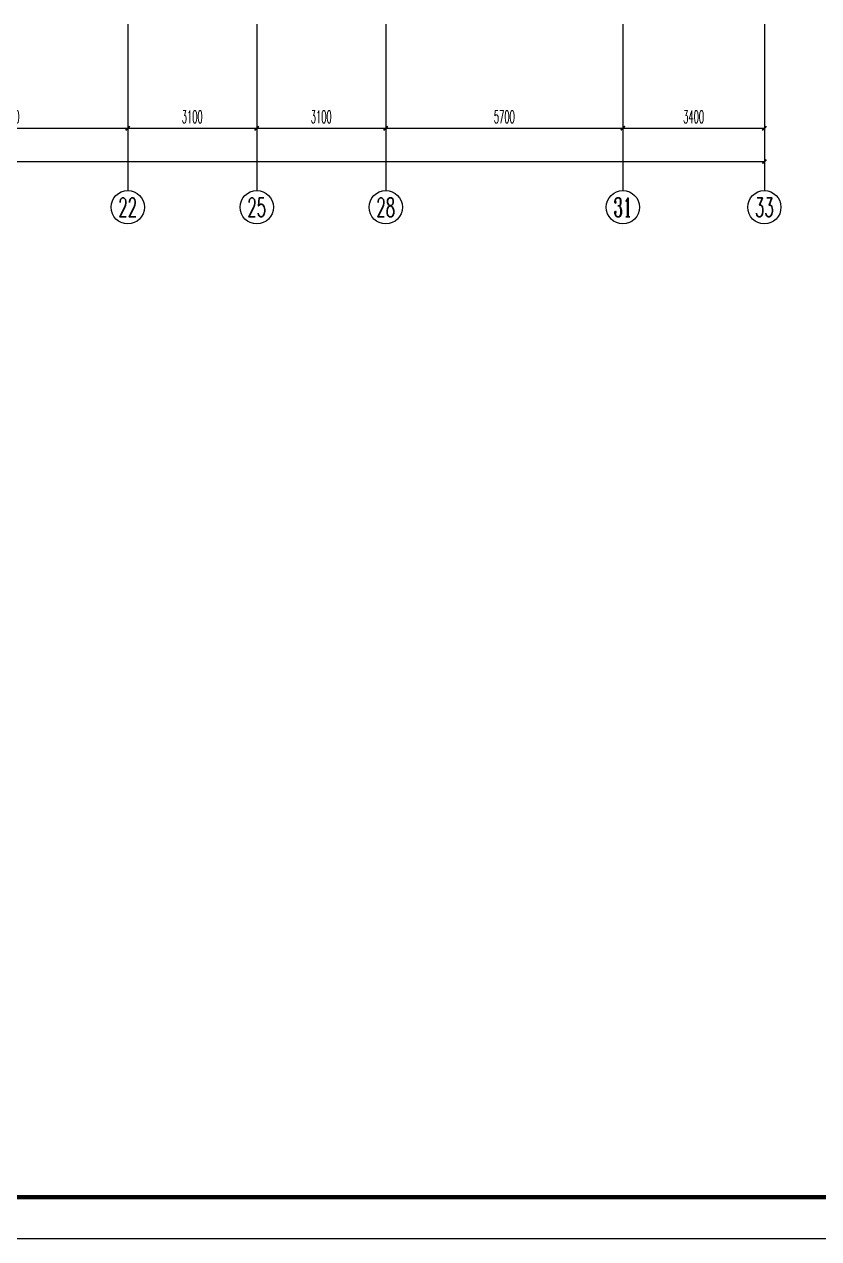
# Model space of a CAD drawing. Extents: x 27938 to 1042331, y -235042 to 1535213.
# Drawn here: x 713431 to 732523, y 179207 to 208407 of the extents above; entities that cross this region are included whole.
import ezdxf
from ezdxf.enums import TextEntityAlignment as Align

# ---------------------------------------------------------------- set-up
doc = ezdxf.new("R2010")
doc.units = 0
doc.header["$LTSCALE"] = 1000
doc.header["$MEASUREMENT"] = 0
for name, color, linetype in [('AXIS', 3, 'Continuous'), ('AXIS_TEXT', 4, 'Continuous'), ('图框', 140, 'Continuous')]:
    doc.layers.add(name, color=color, linetype=linetype)
doc.layers.add('yichutu', color=7, linetype='Continuous', true_color=0xffffff, plot=False)
doc.styles.add('_TCH_AXIS', font='COMPLEX', dxfattribs={"bigfont": 'GBCBIG'})
doc.styles.add('_TCH_DIM_T3', font='SIMPLEX.shx', dxfattribs={"width": 0.494118, "bigfont": 'GBCBIG.shx'})
doc.styles.add('COMPLEX', font='COMPLEX')
doc.dimstyles.new('_TCH_ARCH&&100', dxfattribs={"dimtxt": 297.5, "dimasz": 100, "dimexe": 250, "dimexo": 300, "dimgap": 126.25, "dimtad": 1, "dimdec": 0, "dimzin": 0, "dimdsep": 46, "dimtxsty": '_TCH_DIM_T3', "dimblk": 'ARCHTICK', "dimcen": 0.09, "dimclrt": 4, "dimazin": 2, "dimtfac": 1, "dimtdec": 0, "dimtix": 1, "dimtmove": 2, "dimatfit": 3, "dimfxl": 1, "dimtolj": 1, "dimtzin": 0, "dimarcsym": 0})

# ---------------------------------------------------------------- blocks, each defined once
blk = doc.blocks.new('TK')
at = {"layer": '图框'}
blk.add_lwpolyline([(465375, 548714), (549475, 548714), (549475, 489314), (465375, 489314)], close=True, dxfattribs=at)
blk.add_lwpolyline([(465375, 548714), (549475, 548714), (549475, 489314), (465375, 489314)], close=True, dxfattribs=at)
at = {"layer": '图框', "const_width": 100}
blk.add_lwpolyline([(548475, 490314), (548475, 547714), (467875, 547714), (467875, 490314)], close=True, dxfattribs=at)
blk = doc.blocks.new('yct-841-594-84100-59399.9999999999-100-1000.0')
at = {"layer": 'yichutu', "color": 7, "true_color": 0xffffff}
blk.add_lwpolyline([(0, 0), (0, 59400), (84100, 59400), (84100, 0)], close=True, dxfattribs=at)
blk = doc.blocks.new('_ArchTick')
at = {"color": 0, "linetype": 'ByBlock', "const_width": 0.4}
blk.add_lwpolyline([(-0.5, -0.5), (0.5, 0.5)], dxfattribs=at)
blk = doc.blocks.new('*D538')
at = {"layer": 'AXIS', "color": 0, "lineweight": -2}
for p, q in [((727817, 208107), (727817, 205657)), ((731217, 208107), (731217, 205657)), ((727817, 205907), (731217, 205907))]:
    blk.add_line(p, q, dxfattribs=at)
at = {"layer": 'Defpoints', "color": 0}
for p in [(727817, 208407), (731217, 208407), (731217, 205907)]:
    blk.add_point(p, dxfattribs=at)
at = {"layer": 'AXIS', "color": 0, "lineweight": -2, "xscale": 100, "yscale": 100, "zscale": 100, "rotation": 180}
blk.add_blockref('_ArchTick', (727817, 205907), dxfattribs=at)
at = {"layer": 'AXIS', "color": 0, "lineweight": -2, "xscale": 100, "yscale": 100, "zscale": 100}
blk.add_blockref('_ArchTick', (731217, 205907), dxfattribs=at)
at = {"layer": 'AXIS', "color": 4, "insert": (729517, 206182), "char_height": 297.5, "attachment_point": 5, "style": '_TCH_DIM_T3'}
blk.add_mtext('\\A1;3400', dxfattribs=at)
blk = doc.blocks.new('*D539')
at = {"layer": 'AXIS', "color": 0, "lineweight": -2}
for p, q in [((722117, 208107), (722117, 205657)), ((727817, 208107), (727817, 205657)), ((722117, 205907), (727817, 205907))]:
    blk.add_line(p, q, dxfattribs=at)
at = {"layer": 'Defpoints', "color": 0}
for p in [(722117, 208407), (727817, 208407), (727817, 205907)]:
    blk.add_point(p, dxfattribs=at)
at = {"layer": 'AXIS', "color": 0, "lineweight": -2, "xscale": 100, "yscale": 100, "zscale": 100, "rotation": 180}
blk.add_blockref('_ArchTick', (722117, 205907), dxfattribs=at)
at = {"layer": 'AXIS', "color": 0, "lineweight": -2, "xscale": 100, "yscale": 100, "zscale": 100}
blk.add_blockref('_ArchTick', (727817, 205907), dxfattribs=at)
at = {"layer": 'AXIS', "color": 4, "insert": (724967, 206182), "char_height": 297.5, "attachment_point": 5, "style": '_TCH_DIM_T3'}
blk.add_mtext('\\A1;5700', dxfattribs=at)
blk = doc.blocks.new('*D540')
at = {"layer": 'AXIS', "color": 0, "lineweight": -2}
for p, q in [((719017, 208107), (719017, 205657)), ((722117, 208107), (722117, 205657)), ((719017, 205907), (722117, 205907))]:
    blk.add_line(p, q, dxfattribs=at)
at = {"layer": 'Defpoints', "color": 0}
for p in [(719017, 208407), (722117, 208407), (722117, 205907)]:
    blk.add_point(p, dxfattribs=at)
at = {"layer": 'AXIS', "color": 0, "lineweight": -2, "xscale": 100, "yscale": 100, "zscale": 100, "rotation": 180}
blk.add_blockref('_ArchTick', (719017, 205907), dxfattribs=at)
at = {"layer": 'AXIS', "color": 0, "lineweight": -2, "xscale": 100, "yscale": 100, "zscale": 100}
blk.add_blockref('_ArchTick', (722117, 205907), dxfattribs=at)
at = {"layer": 'AXIS', "color": 4, "insert": (720567, 206182), "char_height": 297.5, "attachment_point": 5, "style": '_TCH_DIM_T3'}
blk.add_mtext('\\A1;3100', dxfattribs=at)
blk = doc.blocks.new('*D541')
at = {"layer": 'AXIS', "color": 0, "lineweight": -2}
for p, q in [((715917, 208107), (715917, 205657)), ((719017, 208107), (719017, 205657)), ((715917, 205907), (719017, 205907))]:
    blk.add_line(p, q, dxfattribs=at)
at = {"layer": 'Defpoints', "color": 0}
for p in [(715917, 208407), (719017, 208407), (719017, 205907)]:
    blk.add_point(p, dxfattribs=at)
at = {"layer": 'AXIS', "color": 0, "lineweight": -2, "xscale": 100, "yscale": 100, "zscale": 100, "rotation": 180}
blk.add_blockref('_ArchTick', (715917, 205907), dxfattribs=at)
at = {"layer": 'AXIS', "color": 0, "lineweight": -2, "xscale": 100, "yscale": 100, "zscale": 100}
blk.add_blockref('_ArchTick', (719017, 205907), dxfattribs=at)
at = {"layer": 'AXIS', "color": 4, "insert": (717467, 206182), "char_height": 297.5, "attachment_point": 5, "style": '_TCH_DIM_T3'}
blk.add_mtext('\\A1;3100', dxfattribs=at)
blk = doc.blocks.new('*D542')
at = {"layer": 'AXIS', "color": 0, "lineweight": -2}
for p, q in [((710217, 208107), (710217, 205657)), ((715917, 208107), (715917, 205657)), ((710217, 205907), (715917, 205907))]:
    blk.add_line(p, q, dxfattribs=at)
at = {"layer": 'Defpoints', "color": 0}
for p in [(710217, 208407), (715917, 208407), (715917, 205907)]:
    blk.add_point(p, dxfattribs=at)
at = {"layer": 'AXIS', "color": 0, "lineweight": -2, "xscale": 100, "yscale": 100, "zscale": 100, "rotation": 180}
blk.add_blockref('_ArchTick', (710217, 205907), dxfattribs=at)
at = {"layer": 'AXIS', "color": 0, "lineweight": -2, "xscale": 100, "yscale": 100, "zscale": 100}
blk.add_blockref('_ArchTick', (715917, 205907), dxfattribs=at)
at = {"layer": 'AXIS', "color": 4, "insert": (713067, 206182), "char_height": 297.5, "attachment_point": 5, "style": '_TCH_DIM_T3'}
blk.add_mtext('\\A1;5700', dxfattribs=at)
blk = doc.blocks.new('*D588')
at = {"layer": 'AXIS', "color": 0, "lineweight": -2}
for p, q in [((682417, 208107), (682417, 204857)), ((731217, 208107), (731217, 204857)), ((682417, 205107), (731217, 205107))]:
    blk.add_line(p, q, dxfattribs=at)
at = {"layer": 'Defpoints', "color": 0}
for p in [(682417, 208407), (731217, 208407), (731217, 205107)]:
    blk.add_point(p, dxfattribs=at)
at = {"layer": 'AXIS', "color": 0, "lineweight": -2, "xscale": 100, "yscale": 100, "zscale": 100, "rotation": 180}
blk.add_blockref('_ArchTick', (682417, 205107), dxfattribs=at)
at = {"layer": 'AXIS', "color": 0, "lineweight": -2, "xscale": 100, "yscale": 100, "zscale": 100}
blk.add_blockref('_ArchTick', (731217, 205107), dxfattribs=at)
at = {"layer": 'AXIS', "color": 4, "insert": (706817, 205382), "char_height": 297.5, "attachment_point": 5, "style": '_TCH_DIM_T3'}
blk.add_mtext('\\A1;48800', dxfattribs=at)
blk = doc.blocks.new('_AXISO')
blk.add_circle((0, 0), 0.5)
at = {"layer": 'AXIS_TEXT', "style": 'COMPLEX', "width": 1.041667}
blk.add_attdef('A', text='', height=0.56, dxfattribs=at).set_placement((-0.25, -0.28), (0.25, -0.28), align=Align.FIT)

msp = doc.modelspace()

# ---------------------------------------------------------------- linework, layer by layer
at = {"layer": 'AXIS'}
for p, q in [((715916.6, 208407), (715916.6, 204407)), ((719016.6, 208407), (719016.6, 204407)), ((722116.6, 208407), (722116.6, 204407)), ((727816.6, 208407), (727816.6, 204407)), ((731216.6, 208407), (731216.6, 204407))]:
    msp.add_line(p, q, dxfattribs=at)

# ---------------------------------------------------------------- block references
msp.add_blockref('TK', (202139.1, -310106.9))
ref = msp.add_blockref('_AXISO', (715916.6, 204007), dxfattribs=dict(at, xscale=800, yscale=800, zscale=800))
ref.add_attrib('A', '22', dxfattribs={"layer": 'AXIS_TEXT', "height": 452.55, "style": '_TCH_AXIS', "width": 0.617647}).set_placement((715690.3, 203780.7), (716142.9, 203780.7), align=Align.FIT)
ref = msp.add_blockref('_AXISO', (719016.6, 204007), dxfattribs=dict(at, xscale=800, yscale=800, zscale=800))
ref.add_attrib('A', '25', dxfattribs={"layer": 'AXIS_TEXT', "height": 452.55, "style": '_TCH_AXIS', "width": 0.617647}).set_placement((718790.3, 203780.7), (719242.9, 203780.7), align=Align.FIT)
ref = msp.add_blockref('_AXISO', (722116.6, 204007), dxfattribs=dict(at, xscale=800, yscale=800, zscale=800))
ref.add_attrib('A', '28', dxfattribs={"layer": 'AXIS_TEXT', "height": 452.55, "style": '_TCH_AXIS', "width": 0.617647}).set_placement((721890.3, 203780.7), (722342.9, 203780.7), align=Align.FIT)
ref = msp.add_blockref('_AXISO', (727816.6, 204007), dxfattribs=dict(at, xscale=800, yscale=800, zscale=800))
ref.add_attrib('A', '31', dxfattribs={"layer": 'AXIS_TEXT', "height": 452.55, "style": '_TCH_AXIS', "width": 0.75}).set_placement((727590.3, 203780.7), (728042.9, 203780.7), align=Align.FIT)
ref = msp.add_blockref('_AXISO', (731216.6, 204007), dxfattribs=dict(at, xscale=800, yscale=800, zscale=800))
ref.add_attrib('A', '33', dxfattribs={"layer": 'AXIS_TEXT', "height": 452.55, "style": '_TCH_AXIS', "width": 0.636364}).set_placement((730990.3, 203780.7), (731442.9, 203780.7), align=Align.FIT)
at = {"layer": 'yichutu'}
msp.add_blockref('yct-841-594-84100-59399.9999999999-100-1000.0', (667514.1, 179206.8), dxfattribs=at)

# ---------------------------------------------------------------- dimensions: what is measured, and where the dimension line sits
at = {"layer": 'AXIS'}
for p1, p2, distance, picture, middle in [((682416.6, 208407), (731216.6, 208407), -3300, '*D588', (706816.6, 205382)), ((710216.6, 208407), (715916.6, 208407), -2500, '*D542', (713066.6, 206182)), ((715916.6, 208407), (719016.6, 208407), -2500, '*D541', (717466.6, 206182)), ((719016.6, 208407), (722116.6, 208407), -2500, '*D540', (720566.6, 206182)), ((722116.6, 208407), (727816.6, 208407), -2500, '*D539', (724966.6, 206182)), ((727816.6, 208407), (731216.6, 208407), -2500, '*D538', (729516.6, 206182))]:
    dim = msp.add_aligned_dim(p1=p1, p2=p2, distance=distance, dimstyle='_TCH_ARCH&&100', dxfattribs=at)
    dim.commit()
    dim.dimension.update_dxf_attribs({"geometry": picture, "text_midpoint": middle})

doc.saveas('drawing.dxf')
